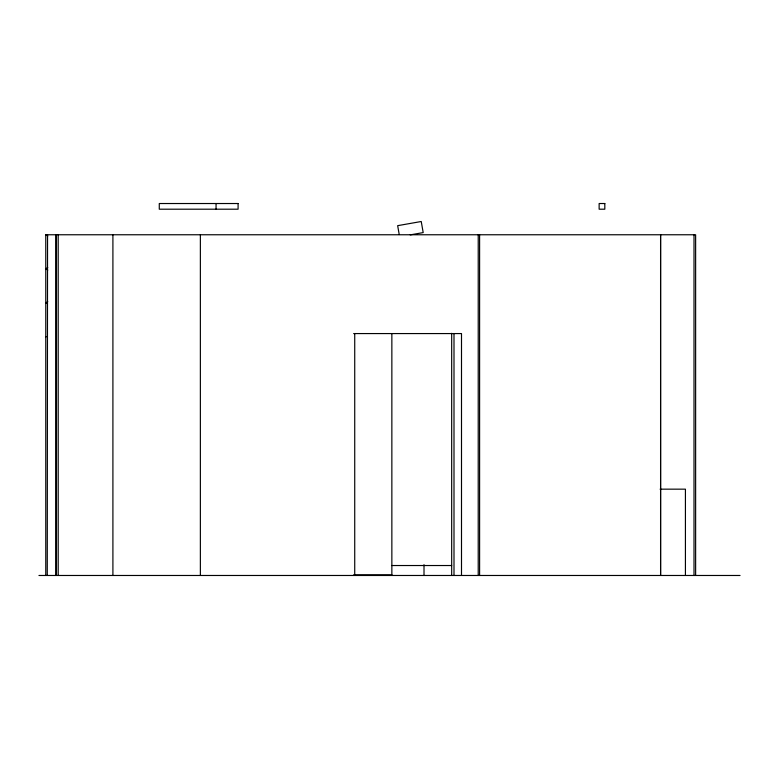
<?xml version="1.0" encoding="UTF-8"?>
<svg xmlns="http://www.w3.org/2000/svg" width="779" height="779" viewBox="0 0 779 779"><rect width="100%" height="100%" fill="white"/><g stroke="black" fill="none" stroke-linecap="round" stroke-linejoin="round"><path stroke-width="1.17" d="M47.753 267.587L45.766 268.833L47.753 270.07M47.753 301.658L45.766 302.904L46.331 303.255M45.766 336.976L46.331 336.616M410.221 234.878L423.192 232.59L421.235 221.509L397.66 225.667L399.218 234.537M45.766 575.477L45.766 234.761L695.628 234.761L695.628 575.477M353.647 333.568L461.499 333.568L461.499 575.477M660.125 489.163L685.423 489.163L685.423 575.477M391.856 565.525L451.674 565.525M353.647 574.824L391.856 574.824M38.95 575.477L740.05 575.477M47.548 234.937L47.266 575.477M45.766 234.761L47.753 235.998M694.011 234.761L694.011 575.477M479.601 234.761L479.601 575.477M478.228 234.761L478.218 575.272M454.001 333.568L454.001 575.477M451.674 333.324L451.674 575.477M424.01 564.678L424.01 575.477M391.856 333.568L391.856 575.477M354.727 333.568L354.727 575.477M216.056 203.523L216.056 209.2M200.369 234.761L200.369 575.477M112.906 234.761L112.906 575.477M58.201 234.761L58.201 575.477M56.429 234.761L56.429 575.477M55.806 234.761L55.806 575.477M660.582 234.761L660.582 575.477L660.582 234.761M238.092 203.523L159.276 203.523L159.276 209.2L238.092 209.2L238.092 203.523M604.816 203.523L599.139 203.523L599.139 209.2L604.816 209.2L604.816 203.523"/></g></svg>
